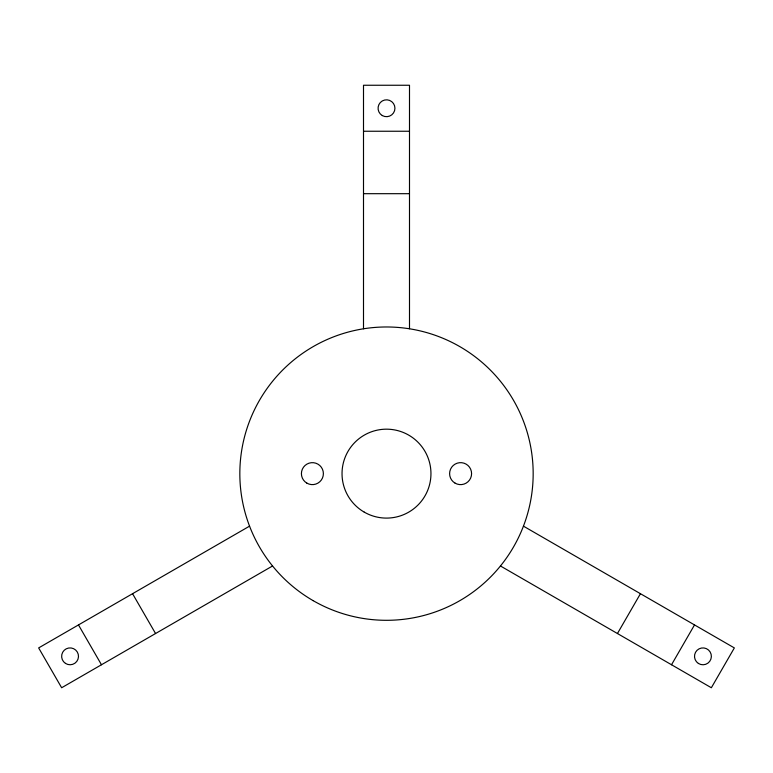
<?xml version="1.0" encoding="UTF-8"?>
<svg xmlns="http://www.w3.org/2000/svg" width="773" height="773" viewBox="0 0 773 773"><rect width="100%" height="100%" fill="white"/><g stroke="black" fill="none" stroke-linecap="round" stroke-linejoin="round"><path stroke-width="1.16" d="M617.443 633.531L640.44 593.703M671.524 664.751L694.521 624.922M249.553 526.152L38.65 647.919L61.647 687.748L272.55 565.981M363.503 131.246L409.497 131.246M363.503 193.685L409.497 193.685M523.447 526.152L734.35 647.919L711.353 687.748L500.45 565.981M132.56 593.703L155.557 633.531M78.479 624.922L101.476 664.751M409.497 328.786L409.497 85.252L363.503 85.252L363.503 328.786M313.171 600.66A146.667 146.667 0 0 0 533.167 473.636A146.667 146.667 0 0 0 313.171 346.623A146.667 146.667 0 0 0 313.171 600.66M65.454 663.389A8.435 8.435 0 0 0 78.479 656.799A8.435 8.435 0 0 0 66.256 648.808A8.435 8.435 0 0 0 65.454 663.389M698.386 663.437A8.435 8.435 0 0 0 711.363 656.721A8.435 8.435 0 0 0 699.063 648.847A8.435 8.435 0 0 0 698.386 663.437M382.287 115.554A8.435 8.435 0 0 0 394.935 108.249A8.435 8.435 0 0 0 382.287 100.944A8.435 8.435 0 0 0 382.287 115.554M364.267 512.141A44.457 44.457 0 0 0 430.957 473.636A44.457 44.457 0 0 0 364.267 435.131A44.457 44.457 0 0 0 364.267 512.141M306.91 483.154A10.986 10.986 0 0 0 323.385 473.636A10.986 10.986 0 0 0 306.91 464.119A10.986 10.986 0 0 0 306.91 483.154M455.104 483.154A10.986 10.986 0 0 0 471.588 473.636A10.986 10.986 0 0 0 455.104 464.119A10.986 10.986 0 0 0 455.104 483.154"/></g></svg>
